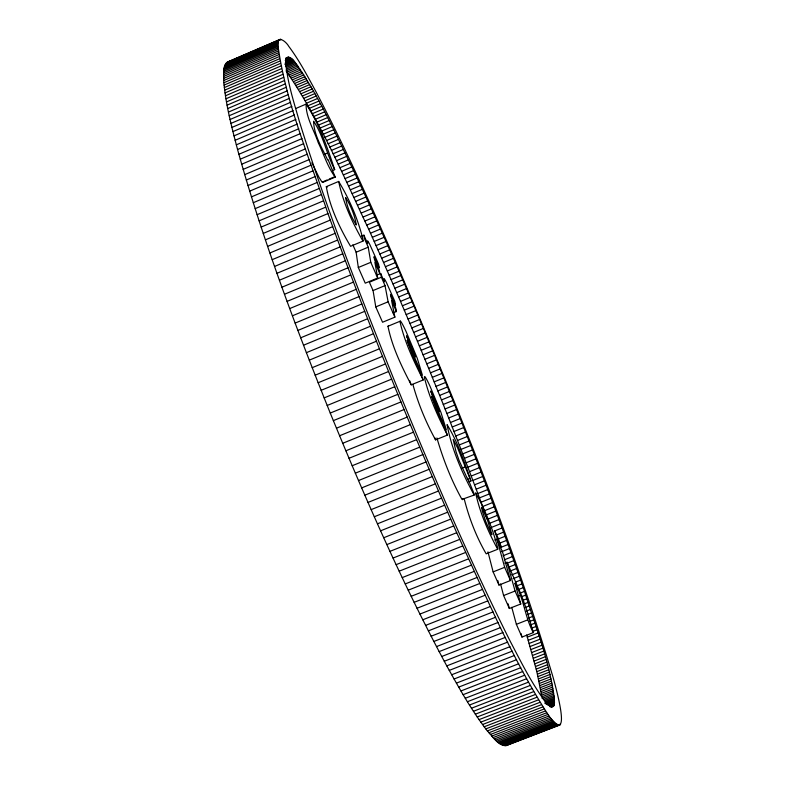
<?xml version="1.0" encoding="UTF-8"?>
<svg xmlns="http://www.w3.org/2000/svg" width="785" height="785" viewBox="0 0 785 785"><rect width="100%" height="100%" fill="white"/><g stroke="black" fill="none" stroke-linecap="round" stroke-linejoin="round"><path stroke-width="1.18" d="M507.944 744.769C499.074 748.144 492.715 736.104 487.338 730.913C471.667 710.67 459.166 688.219 446.773 665.886C402.734 584.128 365.457 498.926 330.25 413.067C295.523 326.648 262.504 239.307 237.551 149.503C231.654 126.827 225.55 103.973 223.696 80.531C223.921 74.595 221.713 62.427 230.113 61.515M277.919 45.265C277.017 34.354 286.074 41.526 288.762 46.344C299.409 60.563 307.671 76.39 316.11 91.973C344.88 146.874 370.265 203.462 395.14 260.208C453.328 397.122 510.78 534.938 553.189 677.7C554.848 684.177 573.305 747.605 548.99 716.038C511.653 658.556 485.464 594.696 456.713 532.701C410.349 427.756 367.194 321.379 327.934 213.579C309.692 158.148 285.838 103.414 277.919 45.265L224.068 68.501M554.495 702.546C551.001 664.188 535.713 627.941 524.527 591.37C501.478 523.997 475.906 457.527 449.324 391.479C419.2 317.111 387.78 243.222 353.603 170.61C335.421 133.941 319.102 95.79 295.082 62.437C291.48 56.127 284.248 54.96 285.985 64.301C287.761 83.73 294.012 102.413 299.271 121.106C326.05 207.691 359 292.236 392.667 376.329C429.179 465.819 466.928 554.936 510.27 641.365C520.632 661.176 530.611 681.37 543.73 699.543C545.496 703.38 554.436 711.573 554.495 702.546L547.861 705.107M338.669 181.443C342.908 202.314 352.426 222.675 362.955 241.113L363.278 240.73C358.382 220.035 349.6 199.449 338.669 181.443L326.305 186.663C330.024 207.574 339.758 228.101 350.571 246.294L362.955 241.113M436.911 438.001C443.123 459.196 451.198 480.106 461.982 499.397L474.179 495.05L474.258 494.256L467.723 478.232L467.929 479.851L459.097 460.55L455.997 451.581L453.19 439.414L457.508 447.685L470.961 480.969L468.694 481.882M462.551 499.702L462.679 498.887M334.675 169.619C327.266 147.148 319.181 123.785 306.052 104.111C305.983 117.593 314.029 130.075 318.229 142.644C323.783 154.086 327.58 166.94 335.215 177.125L328.081 159.62L327.639 159.885C321.968 147.688 313.863 134.971 313.608 121.233C323.459 135.825 326.57 154.086 334.675 169.619L332.447 170.561M311.871 162.809L319.093 177.518L321.938 181.963L322.674 182.414L322.959 181.708M497.68 549.274L497.886 548.803C493.009 529.375 485.346 510.25 475.632 492.843C479.763 512.468 488.162 531.671 497.68 549.274L486.19 553.827C476.24 536.783 468.939 517.717 464.121 498.514M423.233 379.94L417.257 365.594A20.616 1.354 67.7 0 1 411.782 353.27L407.15 340.425L422.438 375.308L417.277 358.323L406.08 331.535A27.171 1.776 67.7 0 0 400.419 321.104L399.908 321.33C404.491 341.838 413.764 361.267 423.233 379.94L411.203 384.846C401.557 366.31 392.098 346.842 387.967 326.246L388.536 326.001M227.395 62.025L280.323 39.25M226.826 62.427L280.814 39.27M226.296 62.947L278.812 40.27M231.232 61.034L234.568 59.591M236.795 58.63L240.141 57.187M242.369 56.226L246.824 54.302M250.16 52.86L252.387 51.898M255.733 50.456L257.951 49.494M265.752 46.129L269.088 44.686M271.316 43.724L274.662 42.292M276.889 41.33L280.225 39.888M225.805 63.575L278.547 40.81M225.364 64.331L278.332 41.468M224.971 65.194L278.155 42.233M224.618 66.175L278.027 43.126M224.314 67.284L277.949 44.137M223.862 69.855L277.939 46.521M223.705 71.317L278.008 47.905M223.597 72.907L278.125 49.396M223.548 74.624L278.302 51.025M223.548 76.469L278.518 52.781M223.597 78.441L278.793 54.656M223.696 80.531L279.126 56.657M223.853 82.759L279.499 58.797M285.858 58.08L288.095 57.109M286.309 58.061L288.546 57.109M224.059 85.104L279.931 61.053M285.701 58.63L289.027 57.197M286.231 58.816L289.557 57.393M285.711 59.581L290.116 57.688M285.23 60.445L290.715 58.08M285.887 60.926L291.353 58.571M224.324 87.586L280.422 63.448M285.504 61.966L292.03 59.16M285.151 63.104L292.736 59.837M224.647 90.187L280.961 65.969M284.847 64.331L293.482 60.612M285.661 65.184L294.267 61.475M285.436 66.588L295.082 62.437M225.02 92.924L281.56 68.619M286.319 67.608L295.925 63.487M286.172 69.188L296.808 64.615M225.452 95.79L282.207 71.396M297.721 65.842L286.064 70.846C319.878 119.987 343.143 175.438 368.636 229.122C411.075 323.008 450.119 418.444 485.837 515.088L495.816 511.113M287.055 72.132L298.663 67.147M225.933 98.792L282.924 74.31M288.075 73.505L299.635 68.531M226.482 101.913L283.679 77.352M289.125 74.958L300.645 70.002M290.195 76.488L301.675 71.563M227.081 105.17L284.504 80.531M291.304 78.098L302.735 73.191M292.432 79.795L303.824 74.909M227.738 108.556L285.377 83.838M293.59 81.561L304.943 76.694M294.777 83.406L306.091 78.559M228.455 112.078L286.309 87.272M295.994 85.329L307.259 80.492M229.23 115.719L287.3 90.834M297.23 87.321L308.456 82.503M298.496 89.382L309.683 84.594M230.064 119.497L288.35 94.534M299.782 91.521L310.929 86.743M230.957 123.402L289.449 98.37M301.087 93.729L312.204 88.97M302.421 95.996L313.49 91.256M231.909 127.435L290.617 102.325M303.775 98.331L314.814 93.621M232.919 131.595L291.834 106.417M305.149 100.745L316.149 96.035M306.552 103.208L317.513 98.527M295.68 108.546L306.052 104.111M233.989 135.883L293.109 110.626M307.965 105.74L318.896 101.079M309.408 108.33L320.3 103.689M235.117 140.299L294.444 114.973M310.86 110.989L321.722 106.358M236.305 144.842L295.837 119.448M312.342 113.697L323.165 109.086M313.833 116.465L324.617 111.872M237.551 149.503L297.279 124.05M315.354 119.3L326.099 114.718M238.856 154.292L298.781 128.769M316.885 122.175L327.6 117.613M318.425 125.119L329.111 120.566M240.23 159.208L300.351 133.617M319.995 128.102L330.642 123.579M241.652 164.242L301.97 138.592M321.575 131.144L332.192 126.63M323.165 134.245L333.762 129.741M243.134 169.393L303.638 143.684M324.784 137.385L335.342 132.9M244.685 174.662L305.365 148.895M326.403 140.574L336.932 136.109M328.042 143.812L338.541 139.357M246.284 180.05L307.151 154.223M329.7 147.099L340.17 142.664M247.942 185.545L308.996 159.669M331.358 150.435L341.799 146.01M324.077 154.498L327.433 153.075M333.046 153.811L343.457 149.395M249.659 191.157L310.889 165.233M334.734 157.226L345.115 152.83M336.431 160.689L346.793 156.303M251.435 196.888L312.842 170.904M338.149 164.193L348.481 159.826M253.27 202.716L314.844 176.684M339.876 167.735L350.179 163.378M341.612 171.316L351.886 166.969M255.154 208.653L316.895 182.581M323.999 181.266L327.119 179.951M329.2 179.068L335.45 176.439M322.674 182.414L335.215 177.125M343.359 174.937L353.603 170.61M257.107 214.697L319.004 188.577M345.106 178.588L355.34 174.28M346.872 182.287L357.077 177.989M259.099 220.84L321.163 194.68M348.648 186.016L358.833 181.727M261.16 227.081L323.371 200.881M350.434 189.784L360.59 185.505M352.22 193.581L362.356 189.313M263.269 233.41L325.628 207.181M354.015 197.408L364.132 193.159M355.821 201.274L365.918 197.025M265.428 239.847L327.934 213.579M357.636 205.16L367.704 200.931M267.636 246.362L330.289 220.065M359.451 209.085L369.509 204.865M361.277 213.039L371.315 208.83M269.903 252.976L332.693 226.639M363.112 217.023L373.13 212.823M272.218 259.658L335.146 233.312M364.947 221.027L374.945 216.837M366.791 225.06L376.771 220.889M274.583 266.439L337.628 240.053M368.636 229.122L378.596 224.961M361.718 236.089L363.906 235.176L367.615 243.644L367.498 240.838A18.762 1.217 67.5 0 1 370.118 245.185L378.566 264.172L379.204 267.813L374.013 256.715C374.347 262.759 379.646 267.528 379.822 273.7L374.906 262.465L377.683 278.018L365.251 283.179L358.313 267.508L356.135 252.23L352.848 244.783M370.491 233.214L380.431 229.053M276.997 273.288L340.17 246.882M372.345 237.315L382.275 233.174M279.45 280.206L342.751 253.781M374.209 241.456L384.12 237.315M356.135 252.23L368.224 247.187L364.485 238.66L363.906 235.176M376.074 245.607L385.965 241.486M281.962 287.202L345.361 260.757M377.938 249.787L387.819 245.666M379.812 253.987L389.674 249.875M284.504 294.257L348.02 267.803M358.313 267.508L370.795 262.318L368.224 247.187M381.687 258.206L391.538 254.104M287.104 301.381L350.718 274.917M383.561 262.445L393.403 258.353M385.445 266.704L395.267 262.622M289.734 308.564L353.456 282.09M376.349 275.299L380.676 273.504L384.307 281.795L384.042 278.665A18.536 1.197 67.6 0 1 386.505 282.678L394.767 301.234L395.522 305.12L390.479 294.365C390.979 300.478 396.062 305.336 396.405 311.557L393.157 312.901M387.319 270.982L397.132 266.91M380.676 273.504L381.373 277.242L369.382 282.217L373.061 290.558L375.77 306.906L382.56 322.242L394.875 317.169L391.578 300.547L396.405 311.557M389.203 275.28L399.006 271.208M292.412 315.805L356.223 289.322M391.087 279.588L400.88 275.535M373.061 290.558L385.033 285.593L381.373 277.242M295.131 323.096L359.03 296.602M392.971 283.915L402.754 279.862M394.855 288.262L404.628 284.219M297.888 330.426L361.865 303.942M396.739 292.619L406.502 288.586M398.623 296.995L408.377 292.962M300.675 337.805L364.731 311.321M375.77 306.906L388.124 301.803L385.033 285.593M400.517 301.381L410.261 297.348M303.501 345.233L367.625 318.749M402.401 305.777L412.135 301.754M404.285 310.183L414.009 306.17M306.356 352.681L370.549 326.207M406.169 314.608L415.893 310.605M387.967 326.246L400.419 321.104M408.053 319.044L417.767 315.04M309.251 360.168L373.503 333.703M409.927 323.489L419.641 319.485M312.175 367.684L376.476 341.22M411.811 327.934L421.516 323.94M413.685 332.398L423.39 328.415M315.128 375.21L379.479 348.766M415.559 336.863L425.264 332.879M417.434 341.347L427.128 337.364M318.102 382.766L382.501 356.341M419.308 345.832L429.002 341.858M321.104 390.331L385.543 363.916M421.172 350.316L430.867 346.352M423.036 354.81L432.731 350.846M324.136 397.907L388.595 371.511M424.901 359.314L434.586 355.35M426.755 363.818L436.44 359.864M327.178 405.482L391.666 379.116M428.61 368.332L438.295 364.368M330.25 413.067L394.757 386.72M430.455 372.846L440.14 368.891M432.299 377.359L441.994 373.405M333.34 420.642L397.858 394.325M434.144 381.873L443.829 377.919M435.979 386.387L445.664 382.442M336.441 428.208L400.968 401.92M437.804 390.91L447.499 386.966M339.562 435.763L404.089 409.515M439.629 395.424L449.324 391.479M441.455 399.948L451.149 396.003M342.692 443.289L407.219 417.08M443.26 404.461L452.965 400.517M445.066 408.975L454.77 405.04M345.842 450.806L410.349 424.636M446.871 413.489L456.576 409.554M348.991 458.293L413.479 432.162M448.657 417.993L458.381 414.058M450.443 422.507L460.167 418.562M352.151 465.75L416.619 439.659M452.229 427.001L461.953 423.066M453.995 431.495L463.729 427.56M412.871 384.365C418.16 403.627 425.941 422.379 435.557 439.865L447.421 435.067L441.562 421.005A20.292 1.305 67.9 0 1 436.274 409.093L431.573 396.14L446.4 429.964L440.925 412.361L429.964 386.102A26.749 1.727 67.9 0 0 424.695 376.535L424.322 377.065C429.11 397.308 437.922 416.629 447.421 435.067M355.32 473.178L419.759 447.136M455.761 435.989L465.505 432.054M457.508 440.473L467.261 436.538M358.49 480.557L422.889 454.564M459.254 444.948L469.018 441.013M361.659 487.897L426.019 461.953M461.001 449.422L470.764 445.478M462.728 453.877L472.511 449.942M364.829 495.198L429.14 469.293M464.445 458.332L474.238 454.397M466.153 462.777L475.955 458.832M367.998 502.439L432.26 476.593M461.757 468.292L464.867 467.046M467.86 467.212L477.673 463.268M371.158 509.622L435.371 483.835M469.548 471.628L479.37 467.683M471.226 476.044L481.068 472.089M374.327 516.746L438.462 491.017M472.894 480.44L482.746 476.485M377.477 523.811L441.553 498.141M474.552 484.826L484.423 480.871M476.201 489.192L486.082 485.238M380.617 530.807L444.614 505.197M477.839 493.549L487.73 489.585M479.458 497.886L489.369 493.932M383.757 537.735L447.666 512.183M481.077 502.214L490.998 498.249M386.877 544.584L450.708 519.101M482.677 506.521L492.617 502.557M484.266 510.809L494.216 506.845M389.978 551.355L453.72 525.94M497.396 515.362L487.397 519.336L486.229 516.147M393.069 558.047L456.713 532.701M488.947 523.575L498.956 519.591M396.14 564.66L459.686 539.383M490.478 527.785L500.506 523.801M494.226 531.092L502.047 527.981M399.202 571.176L462.63 545.967M496.856 534.82L503.578 532.152M494.717 540.09L496.944 539.207L502.567 552.051L510.466 580.527L498.975 585.06L493.127 571.882L487.956 551.855M498.357 538.961L505.089 536.292M402.234 577.603L465.554 552.473M499.839 543.083L506.58 540.414M405.246 583.932L468.449 558.881M500.182 547.626L508.062 544.505M501.625 551.698L509.524 548.568M408.229 590.173L471.314 565.19M503.057 555.751L510.976 552.611M411.193 596.306L474.14 571.402M504.47 559.764L512.409 556.624M504.824 563.13L507.031 562.256L521.171 594.637L526.863 610.239L533.329 632.622L521.996 637.057L516.363 624.32L511.761 607.305M507.012 563.306L513.832 560.608M414.127 602.34L476.946 577.515M493.127 571.882L504.667 567.319L496.944 539.207M508.395 567.27L515.225 564.572M510.446 570.931L516.609 568.497M417.031 608.267L479.713 583.52M511.791 574.826L517.972 572.393M419.906 614.086L482.451 589.427M513.125 578.692L519.327 576.249M515.47 582.127L520.651 580.086M422.752 619.797L485.15 595.216M516.775 585.924L521.966 583.883M425.568 625.4L487.819 600.898M518.051 589.692L523.252 587.641M533.329 632.622C524.792 617.098 523.978 598.455 514.901 583.206L520.769 604.008L509.347 608.493L503.607 595.54L515.078 591.027L507.031 562.256M520.347 593.009L524.527 591.37M428.345 630.875L490.448 606.462M518.257 596.207L520.475 595.344M521.593 596.708L525.783 595.059M431.093 636.242L493.029 611.917M522.81 600.358L527.01 598.71M524.017 603.979L528.226 602.321M433.801 641.492L495.58 617.245M525.194 607.551L529.414 605.892M526.342 611.093L530.582 609.425M436.47 646.614L498.082 622.466M527.481 614.586L531.73 612.918M439.109 651.619L500.555 627.558M528.59 618.04L532.858 616.362M516.363 624.32L527.736 619.865M529.679 621.445L533.957 619.767M441.7 656.505L502.969 632.524M530.748 624.801L535.036 623.133M444.261 661.264L505.354 637.371M531.788 628.118L536.086 626.44M532.809 631.385L537.117 629.707M446.773 665.886L507.689 642.091M553.67 692.252L541.885 696.815L536.842 671.646L527.304 637.145L538.127 632.916M449.246 670.39L509.975 646.683M528.256 640.324L539.109 636.086M529.168 643.445L540.06 639.196M451.669 674.766L512.212 651.148M530.071 646.526L540.993 642.258M454.054 679.015L514.41 655.485M530.935 649.548L541.895 645.27M531.769 652.512L542.769 648.224M456.399 683.127L516.559 659.694M532.583 655.426L543.622 651.128M458.695 687.111L518.659 663.767M533.368 658.272L544.447 653.964M534.124 661.068L545.232 656.751M460.942 690.957L520.71 667.711M534.85 663.806L545.997 659.469M463.14 694.676L522.722 671.528M535.547 666.485L546.733 662.138M536.214 669.095L547.439 664.738M465.299 698.267L524.674 675.208M536.842 671.646L548.116 667.27M537.45 674.129L548.764 669.742M467.409 701.721L526.578 678.75M538.019 676.552L549.372 672.146M469.469 705.038L528.433 682.165M538.559 678.907L549.951 674.482M539.069 681.184L550.501 676.758M471.481 708.227L530.228 685.452M539.54 683.401L551.021 678.956M473.443 711.279L531.985 688.592M539.982 685.54L551.502 681.076M540.384 687.611L551.953 683.136M475.347 714.193L533.682 691.605M540.757 689.603L552.365 685.109M541.091 691.526L552.748 687.012M477.211 716.98L535.341 694.489M541.395 693.371L553.091 688.837M541.66 695.127L553.405 690.594M479.027 719.639L536.93 697.237M480.793 722.151L538.481 699.847M542.072 698.414L553.906 693.842M543.308 699.523L554.112 695.343M482.5 724.545L539.972 702.33M544.515 700.534L554.269 696.766M545.683 701.456L554.396 698.101M544.643 703.144L554.475 699.347M484.168 726.792L541.424 704.685M545.742 703.89L554.524 700.495M546.821 704.547L554.524 701.564M485.778 728.922L542.808 706.902M548.862 705.568L554.416 703.429M549.843 705.931L554.298 704.214M549.667 706.637L554.141 704.91M487.338 730.913L544.152 708.983M550.57 706.804L553.945 705.499M551.443 706.873L553.7 706M551.148 707.275L553.415 706.402M488.849 732.778L545.438 710.945M490.301 734.515L546.674 712.77M491.714 736.114L547.861 714.468M493.068 737.596L548.99 716.038M494.373 738.94L550.069 717.48M495.629 740.167L551.099 718.795M496.826 741.266L552.081 719.992M497.984 742.247L553.013 721.062M499.083 743.101L553.886 722.004M500.133 743.837L554.71 722.828M501.134 744.445L555.495 723.525M502.086 744.936L556.222 724.113M502.989 745.318L556.899 724.575M503.842 745.573L557.527 724.918M504.647 745.721L560.598 724.192M505.403 745.75L560.304 724.624M506.109 745.671L559.96 724.957M326.305 186.663L327.247 187.193M474.179 495.05C462.267 473.276 451.601 449.128 447.067 424.616C457.694 441.876 464.327 461.786 470.961 480.969M370.795 262.318L377.683 278.018M388.124 301.803L394.875 317.169M504.667 567.319L510.466 580.527M515.078 591.027L520.769 604.008M434.782 437.745L435.557 439.865M409.662 380.627L411.203 384.846M526.657 634.996L527.304 637.145M521.054 633.583L521.996 637.057M508.111 603.851L509.347 608.493M500.555 583.971L503.607 595.54M497.778 580.488L498.975 585.06M345.635 197.604C346.97 207.201 351.238 216.778 356.292 224.922C354.751 215.384 350.866 205.68 345.635 197.604M430.71 391.205L439.276 411.733L435.783 401.655L430.71 391.205M406.532 336.009L415.285 356.969L411.88 347.048L406.532 336.009M491.832 534.094L491.665 534.752L485.866 521.858L482.216 510.849L481.705 507.198L487.416 519.896L491.832 534.094M501.134 546.762L497.513 539.197L494.511 530.532L498.151 538.137L501.134 546.762"/></g></svg>
